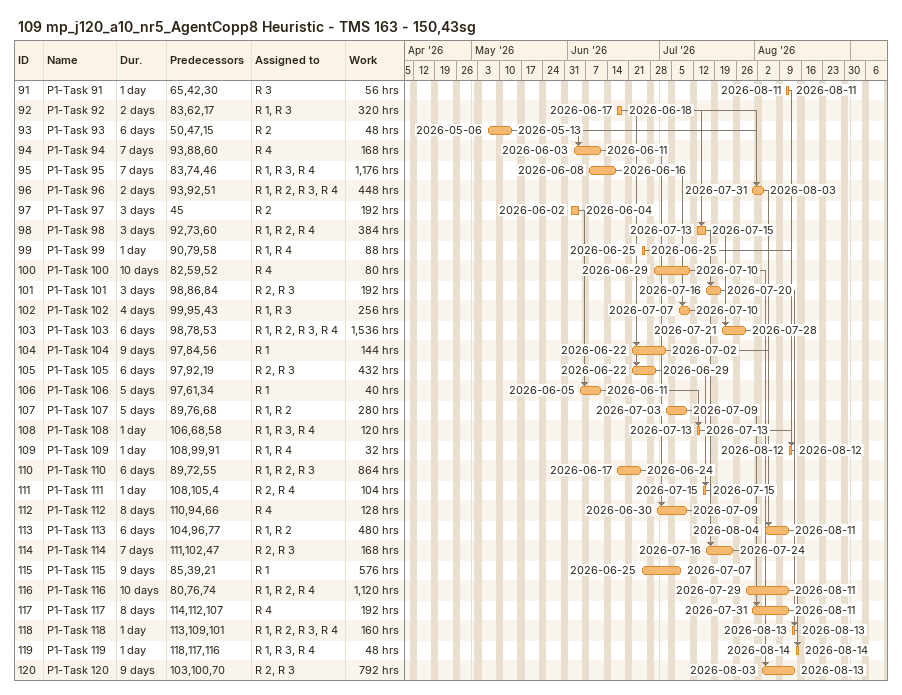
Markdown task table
109 mp_j120_a10_nr5_AgentCopp8 Heuristic - TMS 163 - 150,43sg

| ID | Task | Duration | Start | Finish | Predecessors | Resources | Work (h) |
|---|---|---|---|---|---|---|---|
| 91 | P1-Task 91 | 1d | 2026-08-11 | 2026-08-11 | 65, 42, 30 | R 3 | 56 |
| 92 | P1-Task 92 | 2d | 2026-06-17 | 2026-06-18 | 83, 62, 17 | R 1, R 3 | 320 |
| 93 | P1-Task 93 | 6d | 2026-05-06 | 2026-05-13 | 50, 47, 15 | R 2 | 48 |
| 94 | P1-Task 94 | 7d | 2026-06-03 | 2026-06-11 | 93, 88, 60 | R 4 | 168 |
| 95 | P1-Task 95 | 7d | 2026-06-08 | 2026-06-16 | 83, 74, 46 | R 1, R 3, R 4 | 1176 |
| 96 | P1-Task 96 | 2d | 2026-07-31 | 2026-08-03 | 93, 92, 51 | R 1, R 2, R 3, R 4 | 448 |
| 97 | P1-Task 97 | 3d | 2026-06-02 | 2026-06-04 | 45 | R 2 | 192 |
| 98 | P1-Task 98 | 3d | 2026-07-13 | 2026-07-15 | 92, 73, 60 | R 1, R 2, R 4 | 384 |
| 99 | P1-Task 99 | 1d | 2026-06-25 | 2026-06-25 | 90, 79, 58 | R 1, R 4 | 88 |
| 100 | P1-Task 100 | 10d | 2026-06-29 | 2026-07-10 | 82, 59, 52 | R 4 | 80 |
| 101 | P1-Task 101 | 3d | 2026-07-16 | 2026-07-20 | 98, 86, 84 | R 2, R 3 | 192 |
| 102 | P1-Task 102 | 4d | 2026-07-07 | 2026-07-10 | 99, 95, 43 | R 1, R 3 | 256 |
| 103 | P1-Task 103 | 6d | 2026-07-21 | 2026-07-28 | 98, 78, 53 | R 1, R 2, R 3, R 4 | 1536 |
| 104 | P1-Task 104 | 9d | 2026-06-22 | 2026-07-02 | 97, 84, 56 | R 1 | 144 |
| 105 | P1-Task 105 | 6d | 2026-06-22 | 2026-06-29 | 97, 92, 19 | R 2, R 3 | 432 |
| 106 | P1-Task 106 | 5d | 2026-06-05 | 2026-06-11 | 97, 61, 34 | R 1 | 40 |
| 107 | P1-Task 107 | 5d | 2026-07-03 | 2026-07-09 | 89, 76, 68 | R 1, R 2 | 280 |
| 108 | P1-Task 108 | 1d | 2026-07-13 | 2026-07-13 | 106, 68, 58 | R 1, R 3, R 4 | 120 |
| 109 | P1-Task 109 | 1d | 2026-08-12 | 2026-08-12 | 108, 99, 91 | R 1, R 4 | 32 |
| 110 | P1-Task 110 | 6d | 2026-06-17 | 2026-06-24 | 89, 72, 55 | R 1, R 2, R 3 | 864 |
| 111 | P1-Task 111 | 1d | 2026-07-15 | 2026-07-15 | 108, 105, 4 | R 2, R 4 | 104 |
| 112 | P1-Task 112 | 8d | 2026-06-30 | 2026-07-09 | 110, 94, 66 | R 4 | 128 |
| 113 | P1-Task 113 | 6d | 2026-08-04 | 2026-08-11 | 104, 96, 77 | R 1, R 2 | 480 |
| 114 | P1-Task 114 | 7d | 2026-07-16 | 2026-07-24 | 111, 102, 47 | R 2, R 3 | 168 |
| 115 | P1-Task 115 | 9d | 2026-06-25 | 2026-07-07 | 85, 39, 21 | R 1 | 576 |
| 116 | P1-Task 116 | 10d | 2026-07-29 | 2026-08-11 | 80, 76, 74 | R 1, R 2, R 4 | 1120 |
| 117 | P1-Task 117 | 8d | 2026-07-31 | 2026-08-11 | 114, 112, 107 | R 4 | 192 |
| 118 | P1-Task 118 | 1d | 2026-08-13 | 2026-08-13 | 113, 109, 101 | R 1, R 2, R 3, R 4 | 160 |
| 119 | P1-Task 119 | 1d | 2026-08-14 | 2026-08-14 | 118, 117, 116 | R 1, R 3, R 4 | 48 |
| 120 | P1-Task 120 | 9d | 2026-08-03 | 2026-08-13 | 103, 100, 70 | R 2, R 3 | 792 |
